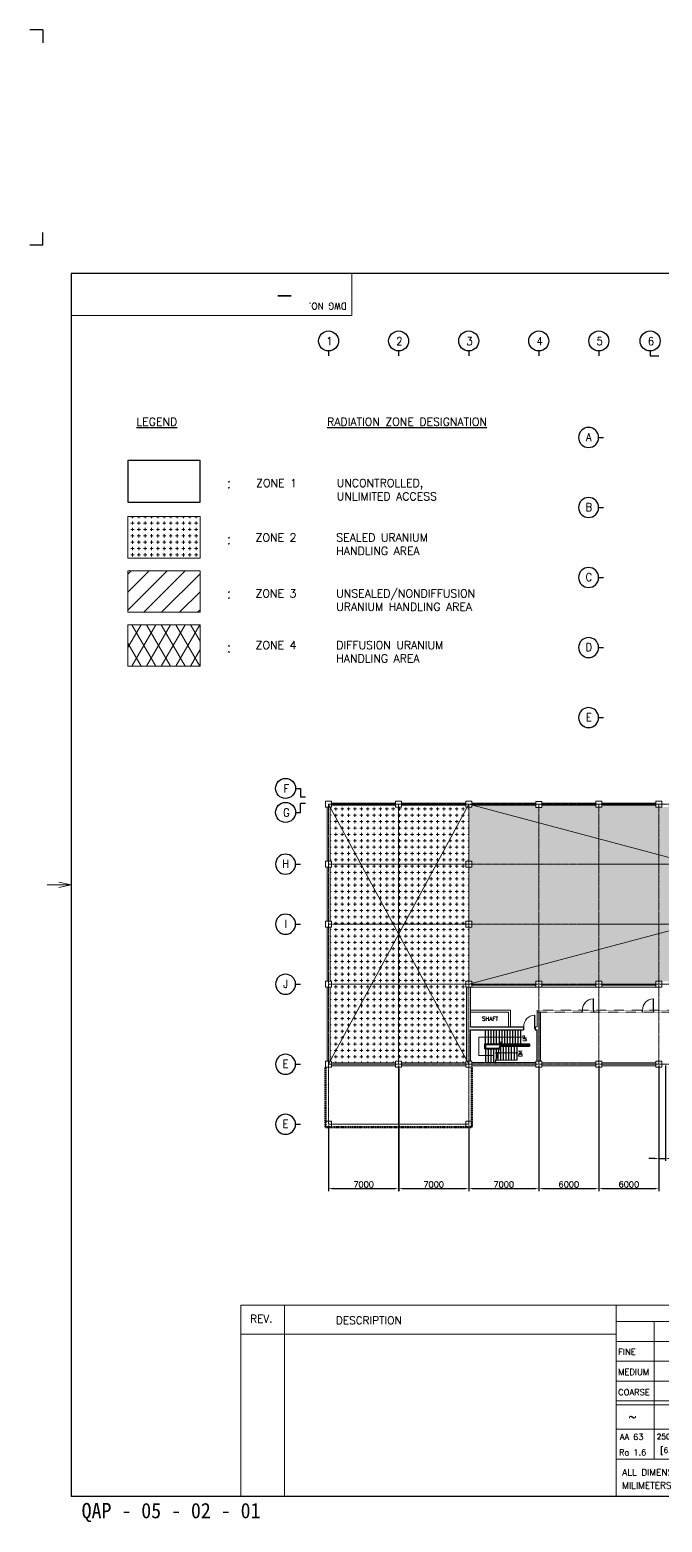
# Model space of a CAD drawing. Extents: x -59767 to 1106559, y -1290 to 1129522.
# Drawn here: x 538540 to 601714, y 509268 to 658417 of the extents above; entities that cross this region are included whole.
import ezdxf
from ezdxf.enums import TextEntityAlignment as Align

# ---------------------------------------------------------------- set-up
doc = ezdxf.new("R2010")
doc.units = 0
doc.linetypes.add('CENTER', pattern=[2, 1.25, -0.25, 0.25, -0.25])
doc.linetypes.add('HIDDEN', pattern=[0.375, 0.25, -0.125])
doc.layers.get('0').update_dxf_attribs({"linetype": 'CONTINUOUS', "lineweight": 9})
doc.layers.get('Defpoints').update_dxf_attribs({"linetype": 'CONTINUOUS', "lineweight": 9})
for name, color, linetype in [('1', 2, 'CONTINUOUS'), ('15', 1, 'CONTINUOUS'), ('2', 4, 'CONTINUOUS'), ('7', 7, 'CONTINUOUS'), ('DIM', 7, 'CONTINUOUS'), ('Y', 2, 'CONTINUOUS')]:
    doc.layers.add(name, color=color, linetype=linetype)
for name, color, linetype, lineweight in [('COLUMN', 2, 'CONTINUOUS', 9), ('DRY WALL', 254, 'HIDDEN', 9), ('TEXT', 3, 'CONTINUOUS', 9), ('WALL', 7, 'CONTINUOUS', 9), ('WALL_200', 3, 'CONTINUOUS', 9), ('외형선', 3, 'CONTINUOUS', 9), ('중간선', 5, 'CONTINUOUS', 9), ('중심선', 1, 'CENTER', 9), ('치수선', 6, 'CONTINUOUS', 9)]:
    doc.layers.add(name, color=color, linetype=linetype, lineweight=lineweight)
doc.styles.add('ROMANS', font='romans.shx', dxfattribs={"bigfont": 'whgtxt.shx'})
doc.styles.add('SIM', font='SIMPLEX', dxfattribs={"width": 0.85, "bigfont": 'HS'})
doc.styles.get("Standard").update_dxf_attribs({"font": 'romans.shx', "bigfont": 'whtgtxt.shx'})
doc.styles.add('굴림체', font='')
doc.styles.get('굴림체').set_extended_font_data('GulimChe')
doc.dimstyles.new('ISO-25', dxfattribs={"dimscale": 200, "dimtxt": 3, "dimasz": 2.5, "dimexe": 1.25, "dimexo": 0.625, "dimtad": 1, "dimdec": 0, "dimdsep": 46, "dimtxsty": 'Standard', "dimcen": 2.5, "dimadec": 0, "dimazin": 0, "dimtp": 0.1, "dimtm": 0.1, "dimtfac": 0.6, "dimtdec": 0, "dimtmove": 0, "dimatfit": 3, "dimfxl": 1, "dimtvp": 1, "dimtolj": 1, "dimarcsym": 0})
pattern_1 = [(0, (0, 158.75), (0, 635), [317.5, -317.5]), (90, (158.75, 0), (-635, 4e-14), [317.5, -317.5])]

# ---------------------------------------------------------------- blocks, each defined once
blk = doc.blocks.new('column600')
at = {"layer": 'COLUMN', "linetype": 'Continuous'}
blk.add_lwpolyline([(-300, -300), (300, -300), (300, 300), (-300, 300)], close=True, dxfattribs=at)
blk = doc.blocks.new('*D474')
at = {"layer": 'Defpoints', "color": 0}
for p in [(575388, 555029), (568388, 549029), (575388, 542601)]:
    blk.add_point(p, dxfattribs=at)
at = {"layer": '치수선', "color": 0, "lineweight": -2}
for p, q in [((575388, 554904), (575388, 542351)), ((568388, 548904), (568388, 542351)), ((568888, 542601), (574888, 542601))]:
    blk.add_line(p, q, dxfattribs=at)
at = {"layer": '치수선', "color": 0}
for points in [[(568888, 542684), (568888, 542518), (568388, 542601)], [(574888, 542518), (574888, 542684), (575388, 542601)]]:
    blk.add_solid(points, dxfattribs=at)
at = {"layer": '치수선', "color": 0, "insert": (571888, 543026), "char_height": 600, "attachment_point": 5}
blk.add_mtext('\\A1;7000', dxfattribs=at)
blk = doc.blocks.new('*D475')
at = {"layer": 'Defpoints', "color": 0}
for p in [(575389, 554729), (582389, 549029), (582389, 542601)]:
    blk.add_point(p, dxfattribs=at)
at = {"layer": '치수선', "color": 0, "lineweight": -2}
for p, q in [((575389, 554604), (575389, 542351)), ((582389, 548904), (582389, 542351)), ((575889, 542601), (581889, 542601))]:
    blk.add_line(p, q, dxfattribs=at)
at = {"layer": '치수선', "color": 0}
for points in [[(575889, 542684), (575889, 542518), (575389, 542601)], [(581889, 542518), (581889, 542684), (582389, 542601)]]:
    blk.add_solid(points, dxfattribs=at)
at = {"layer": '치수선', "color": 0, "insert": (578889, 543026), "char_height": 600, "attachment_point": 5}
blk.add_mtext('\\A1;7000', dxfattribs=at)
blk = doc.blocks.new('*D476')
at = {"layer": 'Defpoints', "color": 0}
for p in [(589389, 555029), (582389, 549029), (589389, 542601)]:
    blk.add_point(p, dxfattribs=at)
at = {"layer": '치수선', "color": 0, "lineweight": -2}
for p, q in [((589389, 554904), (589389, 542351)), ((582389, 548904), (582389, 542351)), ((582889, 542601), (588889, 542601))]:
    blk.add_line(p, q, dxfattribs=at)
at = {"layer": '치수선', "color": 0}
for points in [[(582889, 542684), (582889, 542518), (582389, 542601)], [(588889, 542518), (588889, 542684), (589389, 542601)]]:
    blk.add_solid(points, dxfattribs=at)
at = {"layer": '치수선', "color": 0, "insert": (585889, 543026), "char_height": 600, "attachment_point": 5}
blk.add_mtext('\\A1;7000', dxfattribs=at)
blk = doc.blocks.new('*D477')
at = {"layer": 'Defpoints', "color": 0}
for p in [(589389, 555029), (595389, 555029), (595389, 542601)]:
    blk.add_point(p, dxfattribs=at)
at = {"layer": '치수선', "color": 0, "lineweight": -2}
for p, q in [((589389, 554904), (589389, 542351)), ((595389, 554904), (595389, 542351)), ((589889, 542601), (594889, 542601))]:
    blk.add_line(p, q, dxfattribs=at)
at = {"layer": '치수선', "color": 0}
for points in [[(589889, 542684), (589889, 542518), (589389, 542601)], [(594889, 542518), (594889, 542684), (595389, 542601)]]:
    blk.add_solid(points, dxfattribs=at)
at = {"layer": '치수선', "color": 0, "insert": (592389, 543026), "char_height": 600, "attachment_point": 5}
blk.add_mtext('\\A1;6000', dxfattribs=at)
blk = doc.blocks.new('*D478')
at = {"layer": 'Defpoints', "color": 0}
for p in [(595389, 555029), (601389, 555029), (601389, 542601)]:
    blk.add_point(p, dxfattribs=at)
at = {"layer": '치수선', "color": 0, "lineweight": -2}
for p, q in [((595389, 554904), (595389, 542351)), ((601389, 554904), (601389, 542351)), ((595889, 542601), (600889, 542601))]:
    blk.add_line(p, q, dxfattribs=at)
at = {"layer": '치수선', "color": 0}
for points in [[(595889, 542684), (595889, 542518), (595389, 542601)], [(600889, 542518), (600889, 542684), (601389, 542601)]]:
    blk.add_solid(points, dxfattribs=at)
at = {"layer": '치수선', "color": 0, "insert": (598389, 543026), "char_height": 600, "attachment_point": 5}
blk.add_mtext('\\A1;6000', dxfattribs=at)
blk = doc.blocks.new('*D486')
at = {"layer": 'Defpoints', "color": 0}
for p in [(601389, 555029), (602039, 555029), (602039, 545618)]:
    blk.add_point(p, dxfattribs=at)
at = {"layer": '치수선', "color": 0, "lineweight": -2}
for p, q in [((601389, 554904), (601389, 545368)), ((602039, 554904), (602039, 545368)), ((600889, 545618), (600389, 545618)), ((601389, 545618), (602039, 545618)), ((602539, 545618), (604801, 545618))]:
    blk.add_line(p, q, dxfattribs=at)
at = {"layer": '치수선', "color": 0}
for points in [[(600889, 545535), (600889, 545701), (601389, 545618)], [(602539, 545701), (602539, 545535), (602039, 545618)]]:
    blk.add_solid(points, dxfattribs=at)
at = {"layer": '치수선', "color": 0, "insert": (603920, 546043), "char_height": 600, "attachment_point": 5}
blk.add_mtext('\\A1;650', dxfattribs=at)
blk = doc.blocks.new('BUBBLE')
blk.add_line((0, -600), (0, -900))
blk.add_circle((0, 0), 600)
blk = doc.blocks.new('ARR')
blk.add_solid([(3, -0.5), (3, 0.5), (0, 0)])

msp = doc.modelspace()

# ---------------------------------------------------------------- hatches: boundary and pattern name
at = {"layer": '중간선'}
h = msp.add_hatch(dxfattribs=at)
h.set_pattern_fill('PLUS', color=130, scale=25)
h.set_pattern_definition(pattern_1)
h.paths.add_polyline_path([(548342.7, 609768.7), (548342.7, 605620.6), (555547.8, 605620.6), (555547.8, 609768.7)])
h = msp.add_hatch(dxfattribs=at)
h.set_pattern_fill('ANSI31', color=170, scale=400)
h.paths.add_polyline_path([(548342.7, 604348.7), (548342.7, 600200.6), (555547.8, 600200.6), (555547.8, 604348.7)])
h = msp.add_hatch(dxfattribs=at)
h.set_pattern_fill('DIAMONDS', color=210, scale=400)
h.set_pattern_definition([(60, (0, 0), (-1099.8523, 635), []), (120, (0, 0), (-1099.8523, -635), [])])
h.paths.add_polyline_path([(548342.7, 598958.4), (548342.7, 594810.3), (555547.8, 594810.3), (555547.8, 598958.4)])
h = msp.add_hatch(dxfattribs=at)
h.set_pattern_fill('PLUS', color=130, scale=25)
h.set_pattern_definition(pattern_1)
h.paths.add_polyline_path([(568549.7, 555329.1), (572696, 563029.1), (575388.1, 563029.1), (575388.1, 555329.1), (575088.1, 555329.1), (575088.1, 555179.1), (568687.6, 555179.1), (568687.6, 555329.1)])
h.paths.add_polyline_path([(575388.1, 563029.1), (578080.8, 563029.1), (582213.6, 555354.1), (582213.6, 555329.1), (582088.6, 555329.1), (582088.6, 555179.1), (575688.1, 555179.1), (575688.1, 555329.1), (575388.1, 555329.1), (575388.1, 563029.1)])
h.paths.add_polyline_path([(575388.4, 568029.1), (575926.8, 569029.1), (582088.6, 569029.1), (582088.6, 568729.1), (582388.6, 568729.1), (582388.6, 563329.1), (582088.6, 563329.1), (582088.6, 563029.1), (578080.8, 563029.1)])
h.paths.add_polyline_path([(568537.6, 568729.1), (568687.6, 568729.1), (568687.6, 569029.1), (574849.9, 569029.1), (575388.1, 568029.5), (575388.1, 568028.6), (572696, 563029.1), (568688, 563029.1), (568688, 563329.1), (568537.6, 563329.1)])
h.paths.add_polyline_path([(568549.7, 580729.1), (568688.1, 580729.1), (568688.1, 580929.1), (575088.1, 580929.1), (575088.1, 580729.1), (575388.1, 580729.1), (575388.1, 575029.1), (571619, 575029.1)])
h.paths.add_polyline_path([(575388.1, 575029.1), (575388.1, 580729.1), (575688.1, 580729.1), (575688.1, 580929.1), (582088.6, 580929.1), (582088.6, 580729.1), (582227.1, 580729.1), (579157.7, 575029.1)])
h.paths.add_polyline_path([(579157.7, 575029.1), (582088.6, 575029.1), (582088.6, 574729.1), (582388.6, 574729.1), (582388.6, 569329.1), (582088.6, 569329.1), (582088.6, 569029.1), (575926.8, 569029.1)])
h.paths.add_polyline_path([(568537.6, 569329.1), (568687.6, 569329.1), (568687.6, 569029.1), (574849.9, 569029.1), (571619, 575029.1), (568687.6, 575029.1), (568687.6, 574729.1), (568537.6, 574729.1)])
h.paths.add_polyline_path([(568549.7, 555329.1), (572696, 563029.1), (568688, 563029.1), (568688, 562729.1), (568537.6, 562729.1), (568537.6, 555329.1)])
h.paths.add_polyline_path([(582213.6, 555354.1), (582213.6, 562729.1), (582088.6, 562729.1), (582088.6, 563029.1), (578080.8, 563029.1)])
h.paths.add_polyline_path([(571619, 575029.1), (575388.1, 575029.1), (575388.1, 569029.1), (574849.9, 569029.1), (571619, 575029.1)])
h.paths.add_polyline_path([(575388.1, 575029.1), (579157.7, 575029.1), (575926.8, 569029.1), (575388.1, 569029.1)])
h.paths.add_polyline_path([(579157.7, 575029.1), (582227.1, 580729.1), (582388.6, 580729.1), (582388.6, 575329.1), (582088.6, 575329.1), (582088.6, 575029.1)])
h.paths.add_polyline_path([(568687.6, 575329.1), (568687.6, 575029.1), (571619, 575029.1), (568549.7, 580729.1), (568537.6, 580729.1), (568537.6, 575329.1)])
h.paths.add_polyline_path([(575388.1, 563029.1), (575388.1, 568028.6), (572696, 563029.1)])
h.paths.add_polyline_path([(575388.1, 568028.6), (575388.4, 568029.1), (578080.8, 563029.1), (575388.1, 563029.1)])
h.paths.add_polyline_path([(575388.1, 569029.1), (575926.8, 569029.1), (575388.4, 568029.1), (575388.1, 568029.5), (575388.1, 569029.1)])
h.paths.add_polyline_path([(575388.1, 568029.5), (575388.1, 569029.1), (574849.9, 569029.1), (575388.1, 568029.5)])
h = msp.add_hatch(dxfattribs=at)
h.set_pattern_fill('PLUS', color=130, scale=25)
h.set_pattern_definition(pattern_1)
h.paths.add_polyline_path([(582388.6, 568729.1), (582688.6, 568729.1), (582688.6, 569029.1), (589388.6, 569029.1), (589388.6, 564891.6), (582688.6, 563108.9), (582688.6, 563329.1), (582388.6, 563329.1)])
h.paths.add_polyline_path([(582388.6, 569329.1), (582388.6, 574729.1), (582688.6, 574729.1), (582688.6, 575029.1), (589388.6, 575029.1), (589388.6, 569029.1), (582688.6, 569029.1), (582688.6, 569329.1)])
h.paths.add_polyline_path([(582388.6, 580729.1), (582688.6, 580729.1), (582688.6, 580929.1), (582764.5, 580929.1), (589388.6, 579166.5), (589388.6, 575029.1), (582688.6, 575029.1), (582688.6, 575329.1), (582388.6, 575329.1)])
h.paths.add_polyline_path([(614038.6, 569029.1), (620038.6, 569029.1), (620038.6, 563329.1), (619738.6, 563329.1), (619738.6, 563029.1), (614338.6, 563029.1), (614338.6, 563329.1), (614038.6, 563329.1)])
h.paths.add_polyline_path([(589388.6, 569029.1), (595388.6, 569029.1), (595388.6, 575029.1), (589388.6, 575029.1)])
h.paths.add_polyline_path([(638038.6, 569029.1), (644038.6, 569029.1), (644038.6, 575029.1), (638038.6, 575029.1)])
h.paths.add_polyline_path([(626038.6, 569029.1), (627488.6, 569029.1), (632038.6, 567818.4), (632038.6, 563329.1), (631738.6, 563329.1), (631738.6, 563029.1), (626338.6, 563029.1), (626338.6, 563329.1), (626038.6, 563329.1)])
h.paths.add_polyline_path([(620038.6, 569029.1), (626038.6, 569029.1), (626038.6, 563329.1), (625738.6, 563329.1), (625738.6, 563029.1), (620338.6, 563029.1), (620338.6, 563329.1), (620038.6, 563329.1), (620038.6, 569029.1)])
h.paths.add_polyline_path([(608038.6, 569029.1), (614038.6, 569029.1), (614038.6, 563329.1), (613738.6, 563329.1), (613738.6, 563029.1), (608338.6, 563029.1), (608338.6, 563329.1), (608038.6, 563329.1)])
h.paths.add_polyline_path([(602038.6, 563329.1), (602038.6, 568257.5), (604938.6, 569029.1), (608038.6, 569029.1), (608038.6, 563329.1), (607738.6, 563329.1), (607738.6, 563029.1), (602338.6, 563029.1), (602338.6, 563329.1), (602038.6, 563329.1)])
h.paths.add_polyline_path([(626038.6, 574643.3), (627488.6, 575029.1), (632038.6, 575029.1), (632038.6, 569029.1), (627488.6, 569029.1), (626038.6, 569414.9), (626038.6, 574643.3)])
h.paths.add_polyline_path([(644038.6, 575029.1), (649738.6, 575029.1), (649738.6, 574729.1), (650038.6, 574729.1), (650038.6, 569329.1), (649738.6, 569329.1), (649738.6, 569029.1), (644038.6, 569029.1)])
h.paths.add_polyline_path([(595388.6, 569029.1), (601388.6, 569029.1), (601388.6, 575029.1), (595388.6, 575029.1)])
h.paths.add_polyline_path([(602038.6, 575029.1), (604938.6, 575029.1), (608038.6, 574204.2), (608038.6, 569853.9), (604938.6, 569029.1), (602038.6, 569029.1)])
h.paths.add_polyline_path([(632038.6, 569029.1), (638038.6, 569029.1), (638038.6, 575029.1), (632038.6, 575029.1)])
h.paths.add_polyline_path([(644038.6, 569029.1), (649738.6, 569029.1), (649738.6, 568729.1), (650038.6, 568729.1), (650038.6, 563329.1), (649738.6, 563329.1), (649738.6, 563108.9), (644038.6, 564625.5)])
h.paths.add_polyline_path([(644038.6, 579432.6), (649662.8, 580929.1), (649738.6, 580929.1), (649738.6, 580729.1), (650038.6, 580729.1), (650038.6, 575329.1), (649738.6, 575329.1), (649738.6, 575029.1), (644038.6, 575029.1)])
h.paths.add_polyline_path([(608038.6, 575029.1), (608038.6, 576727.7), (612513.6, 576729.1), (612513.6, 580929.1), (613738.6, 580929.1), (613738.6, 580729.1), (613738.6, 576729.1), (614038.6, 576729.1), (614038.6, 575029.1)])
h.paths.add_polyline_path([(626038.6, 575029.1), (626038.6, 576729.1), (626338.6, 576729.1), (626338.6, 580729.1), (626338.6, 580929.1), (631763.6, 580929.1), (631763.6, 580729.1), (632038.6, 580729.1), (632038.6, 576239.7), (627488.6, 575029.1)])
h.paths.add_polyline_path([(602038.6, 575800.7), (602038.6, 580729.1), (602338.6, 580729.1), (602338.6, 580929.1), (604713.7, 580929.1), (604713.7, 576726.6), (608038.6, 576727.7), (608038.6, 575029.1), (604938.6, 575029.1)])
h.paths.add_polyline_path([(620038.6, 573046.8), (626038.6, 574643.3), (626038.6, 569414.9), (620038.6, 571011.3), (620038.6, 573046.8)])
h.paths.add_polyline_path([(595388.6, 563329.1), (595388.6, 566488.1), (601388.6, 568084.5), (601388.6, 563329.1), (601088.6, 563329.1), (601088.6, 563029.1), (595688.6, 563029.1), (595688.6, 563329.1), (595388.6, 563329.1)])
h.paths.add_polyline_path([(601388.6, 575973.6), (601388.6, 580729.1), (601088.6, 580729.1), (601088.6, 580929.1), (595688.6, 580929.1), (595688.6, 580729.1), (595388.6, 580729.1), (595388.6, 577570.1)])
h.paths.add_polyline_path([(632038.6, 567818.4), (638038.6, 566222), (638038.6, 563329.1), (637738.6, 563329.1), (637738.6, 563029.1), (632338.6, 563029.1), (632338.6, 563329.1), (632038.6, 563329.1)])
h.paths.add_polyline_path([(638038.6, 577836.2), (638038.6, 580729.1), (637738.6, 580729.1), (637738.6, 580929.1), (632363.6, 580929.1), (632363.6, 580729.1), (632038.6, 580729.1), (632038.6, 576239.7)])
h.paths.add_polyline_path([(638038.6, 569029.1), (644038.6, 569029.1), (644038.6, 564625.5), (638038.6, 566222)])
h.paths.add_polyline_path([(638038.6, 577836.2), (644038.6, 579432.6), (644038.6, 575029.1), (638038.6, 575029.1)])
h.paths.add_polyline_path([(608038.6, 574204.2), (614038.6, 572607.8), (614038.6, 571450.4), (608038.6, 569853.9)])
h.paths.add_polyline_path([(589388.6, 569029.1), (595388.6, 569029.1), (595388.6, 566488.1), (589388.6, 564891.6)])
h.paths.add_polyline_path([(589388.6, 575029.1), (589388.6, 579166.5), (595388.6, 577570.1), (595388.6, 575029.1)])
h.paths.add_polyline_path([(614038.6, 580729.1), (614338.6, 580729.1), (614338.6, 580929.1), (619738.6, 580929.1), (619738.6, 580729.1), (620038.6, 580729.1), (620038.6, 579429.1), (616188.6, 579429.1), (616188.6, 577329.1), (620038.6, 577329.1), (620038.6, 577029.1), (614038.6, 577029.1), (614038.6, 580729.1)])
h.paths.add_polyline_path([(620038.6, 577029.1), (620038.6, 577329.1), (624188.6, 577329.1), (624188.6, 579429.1), (620038.6, 579429.1), (620038.6, 580729.1), (620338.6, 580729.1), (620338.6, 580929.1), (625738.6, 580929.1), (625738.6, 580729.1), (626038.6, 580729.1), (626038.6, 577029.1), (621038.6, 577029.1)])
h.paths.add_polyline_path([(589388.6, 563329.1), (589388.6, 564891.6), (595388.6, 566488.1), (595388.6, 563329.1), (595088.6, 563329.1), (595088.6, 563029.1), (589688.6, 563029.1), (589688.6, 563329.1)])
h.paths.add_polyline_path([(595388.6, 577570.1), (595388.6, 580729.1), (595088.6, 580729.1), (595088.6, 580929.1), (589688.6, 580929.1), (589688.6, 580704.1), (589388.6, 580704.1), (589388.6, 579166.5)])
h.paths.add_polyline_path([(638038.6, 566222), (644038.6, 564625.5), (644038.6, 563329.1), (643738.6, 563329.1), (643738.6, 563029.1), (638338.6, 563029.1), (638338.6, 563329.1), (638038.6, 563329.1), (638038.6, 566222)])
h.paths.add_polyline_path([(644038.6, 579432.6), (644038.6, 580729.1), (643738.6, 580729.1), (643738.6, 580929.1), (638338.6, 580929.1), (638338.6, 580729.1), (638038.6, 580729.1), (638038.6, 577836.2)])
h.paths.add_polyline_path([(614038.6, 575029.1), (620038.6, 575029.1), (620038.6, 573046.8), (616213.6, 572029.1), (614038.6, 572607.8)])
h.paths.add_polyline_path([(614038.6, 571450.4), (616213.6, 572029.1), (620038.6, 571011.3), (620038.6, 569029.1), (614038.6, 569029.1)])
h.paths.add_polyline_path([(632038.6, 569029.1), (638038.6, 569029.1), (638038.6, 566222), (632038.6, 567818.4)])
h.paths.add_polyline_path([(632038.6, 576239.7), (638038.6, 577836.2), (638038.6, 575029.1), (632038.6, 575029.1)])
h.paths.add_polyline_path([(612213.6, 577029.1), (612213.6, 580929.1), (608338.6, 580929.1), (608338.6, 580729.1), (608038.6, 580729.1), (608038.6, 577027.7)])
h.paths.add_polyline_path([(595388.6, 569029.1), (601388.6, 569029.1), (601388.6, 568084.5), (595388.6, 566488.1)])
h.paths.add_polyline_path([(595388.6, 575029.1), (595388.6, 577570.1), (601388.6, 575973.6), (601388.6, 575029.1)])
h.paths.add_polyline_path([(608038.6, 569853.9), (614038.6, 571450.4), (614038.6, 569029.1), (608038.6, 569029.1), (608038.6, 569853.9)])
h.paths.add_polyline_path([(608038.6, 575029.1), (614038.6, 575029.1), (614038.6, 572607.8), (608038.6, 574204.2)])
h.paths.add_polyline_path([(582688.6, 563029.1), (582688.6, 563108.9), (589388.6, 564891.6), (589388.6, 563329.1), (589088.6, 563329.1), (589088.6, 563029.1)])
h.paths.add_polyline_path([(620038.6, 569029.1), (620038.6, 571011.3), (626038.6, 569414.9), (626038.6, 569029.1)])
h.paths.add_polyline_path([(620038.6, 575029.1), (626038.6, 575029.1), (626038.6, 574643.3), (620038.6, 573046.8), (620038.6, 575029.1)])
h.paths.add_polyline_path([(605013.7, 577026.6), (608038.6, 577027.7), (608038.6, 580729.1), (607738.6, 580729.1), (607738.6, 580929.1), (605013.7, 580929.1)])
h.paths.add_polyline_path([(589388.6, 579166.5), (589388.6, 580704.1), (589088.6, 580704.1), (589088.6, 580929.1), (582764.5, 580929.1)])
h.paths.add_polyline_path([(626038.6, 575029.1), (626038.6, 576729.1), (621038.6, 576729.1), (620038.6, 576729.1), (620038.6, 575029.1)])
h.paths.add_polyline_path([(623438.6, 576136, 1), (622938.6, 576136, 1)], flags=16)
h.paths.add_polyline_path([(620038.6, 575029.1), (620038.6, 576729.1), (614038.6, 576729.1), (614038.6, 575029.1)])
h.paths.add_polyline_path([(617438.6, 576136, 1), (616938.6, 576136, 1)], flags=16)
h.paths.add_polyline_path([(644038.6, 564625.5), (649738.6, 563108.9), (649738.6, 563029.1), (644338.6, 563029.1), (644338.6, 563329.1), (644038.6, 563329.1), (644038.6, 564625.5)])
h.paths.add_polyline_path([(620038.6, 577329.1), (624188.6, 577329.1), (624188.6, 579429.1), (620038.6, 579429.1)])
h.paths.add_polyline_path([(649662.8, 580929.1), (644338.6, 580929.1), (644338.6, 580729.1), (644038.6, 580729.1), (644038.6, 579432.6)])
h.paths.add_polyline_path([(616188.6, 579429.1), (616188.6, 577329.1), (620038.6, 577329.1), (620038.6, 579429.1)])
h.paths.add_polyline_path([(620038.6, 571011.3), (620038.6, 573046.8), (616213.6, 572029.1), (620038.6, 571011.3)])
h.paths.add_polyline_path([(632038.6, 567818.4), (632038.6, 569029.1), (627488.6, 569029.1)])
h.paths.add_polyline_path([(601388.6, 569029.1), (602038.6, 569029.1), (602038.6, 575029.1), (601388.6, 575029.1)])
h.paths.add_polyline_path([(601388.6, 563329.1), (601388.6, 568084.5), (602038.6, 568257.5), (602038.6, 563329.1), (601738.6, 563329.1), (601738.6, 563029.1), (601688.6, 563029.1), (601688.6, 563329.1)])
h.paths.add_polyline_path([(601388.6, 580729.1), (601688.6, 580729.1), (601688.6, 581029.1), (601738.6, 581029.1), (601738.6, 580729.1), (602038.6, 580729.1), (602038.6, 575800.7), (601388.6, 575973.6)])
h.paths.add_polyline_path([(608038.6, 569029.1), (608038.6, 569853.9), (604938.6, 569029.1)])
h.paths.add_polyline_path([(608038.6, 574204.2), (608038.6, 575029.1), (604938.6, 575029.1)])
h.paths.add_polyline_path([(614038.6, 571450.4), (616213.6, 572029.1), (614038.6, 572607.8)])
h.paths.add_polyline_path([(602038.6, 568257.5), (604938.6, 569029.1), (602038.6, 569029.1)])
h.paths.add_polyline_path([(604938.6, 575029.1), (602038.6, 575800.7), (602038.6, 575029.1)])
h.paths.add_polyline_path([(601388.6, 575029.1), (601388.6, 575973.6), (602038.6, 575800.7), (602038.6, 575029.1)])
h.paths.add_polyline_path([(601388.6, 569029.1), (602038.6, 569029.1), (602038.6, 568257.5), (601388.6, 568084.5)])
h.paths.add_polyline_path([(627488.6, 569029.1), (626038.6, 569414.9), (626038.6, 569029.1)])
h.paths.add_polyline_path([(626038.6, 574643.3), (627488.6, 575029.1), (626038.6, 575029.1)])

# ---------------------------------------------------------------- linework, layer by layer
at = {"linetype": 'Continuous'}
for p, q in [((570723.8, 634031.3), (570723.8, 629868.6)), ((542669.3, 629868.6), (570723.8, 629868.6)), ((542669.3, 572958.1), (541423.1, 573216.8)), ((542669.3, 572958.1), (541423.1, 572699.3)), ((559615.6, 530948.1), (559615.6, 511906.8)), ((559615.6, 530948.1), (718471.5, 530948.1)), ((563967.9, 530948.1), (563967.9, 511906.8)), ((597106.4, 530948.1), (597106.4, 511906.8)), ((559615.6, 528047), (597106.4, 528047)), ((597106.4, 529307.3), (627852.1, 529307.3)), ((600920.9, 529307.3), (600920.9, 515562.4)), ((597106.4, 527325.6), (627852.1, 527325.6)), ((597106.4, 525343.9), (627852.1, 525343.9)), ((597106.4, 523362.3), (627852.1, 523362.3)), ((597106.4, 521380.6), (627852.1, 521380.6)), ((597106.4, 520990.3), (619380.9, 520990.3)), ((597106.4, 515562.4), (627852.1, 515562.4))]:
    msp.add_line(p, q, dxfattribs=at)
for p, q in [((542669.3, 572958.1), (540265.9, 572958.1)), ((597106.4, 518564), (619380.9, 518564))]:
    msp.add_line(p, q)
at = {"layer": '1', "linetype": 'Continuous'}
for p, q in [((582213.6, 555327.7), (582213.6, 562729.1)), ((589563.6, 555328.8), (589563.6, 560229.1, -3.5)), ((582563.6, 558779.1), (587878.1, 558779.1)), ((582563.6, 558479.1), (587850.1, 558479.1)), ((582563.6, 555329.1), (582563.6, 558479.1)), ((587850.1, 558779.1), (587850.1, 558479.1, -3)), ((589013.1, 558779.1), (589013.1, 558479.1, -3)), ((589013.6, 558479.1), (589213.6, 558479.1)), ((589213.6, 555328.8), (589213.6, 558479.1)), ((589088.6, 555179.1), (582688.6, 555179.1))]:
    msp.add_line(p, q, dxfattribs=at)
at = {"layer": '1'}
for p, q in [((584063.6, 557004.1), (584063.6, 558479.1)), ((584333.6, 558479.1), (584333.6, 557004.1)), ((584603.6, 558479.1), (584603.6, 557004.1)), ((584873.6, 558479.1), (584873.6, 557004.1)), ((585143.6, 558479.1), (585143.6, 557004.1)), ((585413.6, 558479.1), (585413.6, 557004.1)), ((585683.6, 558479.1), (585683.6, 557004.1)), ((585953.6, 558479.1), (585953.6, 557004.1)), ((586223.6, 558479.1), (586223.6, 557004.1)), ((586493.6, 558479.1), (586493.6, 557004.1)), ((586763.6, 558479.1), (586763.6, 557004.1)), ((587033.6, 558479.1), (587033.6, 557004.1)), ((587303.6, 558479.1), (587303.6, 557004.1)), ((587573.6, 558479.1), (587573.6, 557004.1)), ((583988.6, 556579.1), (583988.6, 557079.1)), ((583988.6, 557079.1), (588458.6, 557079.1)), ((583988.6, 556579.1), (585409.7, 556579.1)), ((584038.6, 556629.1), (584038.6, 557029.1)), ((584038.6, 557029.1), (588408.6, 557029.1)), ((584038.6, 556629.1), (585423.1, 556629.1)), ((584063.6, 557004.1), (588383.6, 557004.1)), ((584063.6, 557004.1), (584063.6, 555179.1)), ((584063.6, 556654.1), (585429.8, 556654.1)), ((584333.6, 556654.1), (584333.6, 555179.1)), ((584603.6, 556654.1), (584603.6, 555179.1)), ((584873.6, 556654.1), (584873.6, 555179.1)), ((585143.6, 556654.1), (585143.6, 555627.5)), ((585476.7, 556829.1), (588458.6, 556829.1)), ((585490.1, 556879.1), (588408.6, 556879.1)), ((585496.8, 556904.1), (588383.6, 556904.1)), ((585563.6, 556904.1), (585563.6, 555429.1)), ((585833.6, 556904.1), (585833.6, 555429.1)), ((586103.6, 556904.1), (586103.6, 555429.1)), ((586373.6, 556904.1), (586373.6, 555429.1)), ((586643.6, 556904.1), (586643.6, 555429.1)), ((586913.6, 556904.1), (586913.6, 555429.1)), ((587183.6, 556904.1), (587183.6, 555429.1)), ((588408.6, 557029.1), (588408.6, 556879.1)), ((588458.6, 557079.1), (588458.6, 556829.1)), ((585293.6, 556166.6), (585293.6, 555429.1))]:
    msp.add_line(p, q, dxfattribs=at)
msp.add_lwpolyline([(585598.4, 557283.1), (585326, 556266.8), (585533.9, 556156.5), (585293.6, 556166.6), (585053.4, 556176.7), (585261.2, 556066.3), (585005.1, 555110.4)], dxfattribs=at)
at = {"layer": '15'}
for p, q in [((718584.9, 634096.6), (542669.3, 634071.4)), ((542669.3, 634071.4), (542669.3, 511844.8)), ((542669.3, 511870), (718584.9, 511870))]:
    msp.add_line(p, q, dxfattribs=at)
at = {"layer": '2'}
for p, q in [((539830.4, 658417.4), (538540, 658417.4)), ((539830.4, 658417.4), (539830.4, 657127)), ((539830.4, 636885), (538540, 636885)), ((539830.4, 636885), (539830.4, 638175.4))]:
    msp.add_line(p, q, dxfattribs=at)
at = {"layer": '2', "color": 7, "linetype": 'Continuous'}
msp.add_lwpolyline([(548342.7, 615374.4), (548342.7, 611226.3), (555547.8, 611226.3), (555547.8, 615374.4)], close=True, dxfattribs=at)
at = {"layer": 'DIM', "linetype": 'Continuous'}
for p, q in [((600512.3, 625821.9), (601387.3, 625821.9)), ((565588.1, 582604.1), (565588.1, 581729.1)), ((566088.1, 581729.1), (565588.1, 581729.1)), ((566088.1, 581079.1), (565588.1, 581079.1)), ((565588.1, 580204.1), (565588.1, 581079.1))]:
    msp.add_line(p, q, dxfattribs=at)
at = {"layer": 'DRY WALL', "linetype": 'HIDDEN', "lineweight": 9, "ltscale": 0.5}
msp.add_lwpolyline([(589213.6, 560429.1), (622684.2, 560429.1), (622684.2, 560229.1), (589213.6, 560229.1)], close=True, dxfattribs=at)
at = {"layer": 'WALL', "color": 0}
for p, q in [((594820.6, 560429.1), (594820.6, 561579.1)), ((594860.6, 561579.1), (594820.6, 561579.1)), ((594860.6, 560429.1), (594860.6, 561579.1)), ((600820.6, 560429.1), (600820.6, 561579.1)), ((600860.6, 561579.1), (600820.6, 561579.1)), ((600860.6, 560429.1), (600860.6, 561579.1)), ((588945.1, 558779.1), (588945.1, 559929.1)), ((588985.1, 559929.1), (588945.1, 559929.1)), ((588985.1, 558779.1), (588985.1, 559929.1)), ((593725.6, 560409.1), (593725.6, 560249.1)), ((594860.6, 560429.1), (594820.6, 560429.1)), ((594888.6, 560409.1), (594888.6, 560249.1)), ((599725.6, 560409.1), (599725.6, 560249.1)), ((600860.6, 560429.1), (600820.6, 560429.1)), ((600888.6, 560409.1), (600888.6, 560249.1)), ((587850.1, 558759.1), (587850.1, 558599.1)), ((588985.1, 558779.1), (588945.1, 558779.1)), ((589013.1, 558759.1), (589013.1, 558599.1))]:
    msp.add_line(p, q, dxfattribs=at)
at = {"layer": 'WALL', "color": 0, "ltscale": 0.5}
for p, q in [((583413.6, 555916.6), (583413.6, 557741.6)), ((587573.6, 557741.6, -1), (583413.6, 557741.6)), ((583413.6, 555916.6), (584873.6, 555916.6)), ((587183.6, 555429.1), (585090.5, 555429.1)), ((587183.6, 556166.6), (585563.6, 556166.6))]:
    msp.add_line(p, q, dxfattribs=at)
at = {"layer": 'WALL', "color": 0, "linetype": 'HIDDEN', "lineweight": 60}
for p, q in [((568089.6, 548729.1), (568089.1, 554729.1)), ((582689.6, 554729.1), (582689.6, 548729.1)), ((582689.6, 548729.1), (568089.6, 548729.1))]:
    msp.add_line(p, q, dxfattribs=at)
at = {"layer": 'WALL', "color": 0}
for points in [[(593725.6, 560429.1), (593725.6, 560229.1), (593753.6, 560229.1), (593753.6, 560269.1), (593765.6, 560269.1), (593765.6, 560389.1), (593753.6, 560389.1), (593753.6, 560429.1)], [(594888.6, 560429.1), (594888.6, 560229.1), (594860.6, 560229.1), (594860.6, 560269.1), (594848.6, 560269.1), (594848.6, 560389.1), (594860.6, 560389.1), (594860.6, 560429.1)], [(599725.6, 560429.1), (599725.6, 560229.1), (599753.6, 560229.1), (599753.6, 560269.1), (599765.6, 560269.1), (599765.6, 560389.1), (599753.6, 560389.1), (599753.6, 560429.1)], [(600888.6, 560429.1), (600888.6, 560229.1), (600860.6, 560229.1), (600860.6, 560269.1), (600848.6, 560269.1), (600848.6, 560389.1), (600860.6, 560389.1), (600860.6, 560429.1)], [(587850.1, 558779.1), (587850.1, 558579.1), (587878.1, 558579.1), (587878.1, 558619.1), (587890.1, 558619.1), (587890.1, 558739.1), (587878.1, 558739.1), (587878.1, 558779.1)], [(589013.1, 558779.1), (589013.1, 558579.1), (588985.1, 558579.1), (588985.1, 558619.1), (588973.1, 558619.1), (588973.1, 558739.1), (588985.1, 558739.1), (588985.1, 558779.1)]]:
    msp.add_lwpolyline(points, close=True, dxfattribs=at)
at = {"layer": 'WALL', "const_width": 112.5}
for points in [[(587573.6, 557685.3, -1), (587573.6, 557797.8, -1)], [(587183.6, 556110.3, -1), (587183.6, 556222.8, -1)]]:
    msp.add_lwpolyline(points, format="xyb", close=True, dxfattribs=at)
at = {"layer": 'WALL', "color": 0}
for centre in [(594866.6, 560465.7), (600866.6, 560465.7), (588991.1, 558815.7)]:
    msp.add_arc(centre, 1113.6, 92.365258, 181.886658, dxfattribs=at)
at = {"layer": 'WALL_200', "ltscale": 0.5}
for p, q in [((568237.5, 575329.1), (568237.5, 580729.1)), ((568537.6, 575329.1), (568537.6, 580729.1)), ((568687.6, 581129.1), (575088.1, 581129.1)), ((568687.6, 580929.1), (575088.1, 580929.1)), ((575688.1, 581129.1), (582088.6, 581129.1)), ((575688.1, 580929.1), (582088.6, 580929.1)), ((582688.6, 581129.1), (589088.6, 581129.1)), ((582688.6, 580929.1), (589088.6, 580929.1)), ((589688.6, 581129.1), (595088.6, 581129.1)), ((589688.6, 580929.1), (595088.6, 580929.1)), ((595688.6, 581129.1), (601088.6, 581129.1)), ((601088.6, 580929.1), (595688.6, 580929.1)), ((568237.5, 569329.1), (568237.5, 574729.1)), ((568537.6, 569329.1), (568537.6, 574729.1)), ((568237.5, 563329.1), (568237.5, 568729.1)), ((568537.6, 563329.1), (568537.6, 568729.1)), ((568237.5, 555329.1), (568237.5, 562729.1)), ((568537.6, 555329.1), (568537.6, 562729.1)), ((589088.6, 562929.1), (582688.6, 562929.1)), ((589088.6, 562729.1), (582688.6, 562729.1)), ((595088.6, 562929.1), (589688.6, 562929.1)), ((595088.6, 562729.1), (589688.6, 562729.1)), ((601088.6, 562929.1), (595688.6, 562929.1)), ((601088.6, 562729.1), (595688.6, 562729.1)), ((568687.6, 555179.1), (575087.6, 555179.1)), ((568687.6, 554879.1), (575087.6, 554879.1)), ((575688.1, 555179.1), (582088.1, 555179.1)), ((575688.1, 554879.1), (582088.1, 554879.1)), ((582688.6, 555179.1), (589088.6, 555179.1)), ((582688.6, 554879.1), (589088.6, 554879.1)), ((589688.6, 555179.1), (595088.6, 555179.1)), ((589688.6, 554879.1), (595088.6, 554879.1)), ((595688.6, 555179.1), (601088.6, 555179.1)), ((595688.6, 554879.1), (601088.6, 554879.1))]:
    msp.add_line(p, q, dxfattribs=at)
at = {"layer": '중간선'}
for p, q in [((582388.6, 581029.1), (568388.1, 555029.1)), ((568388.1, 581029.1), (582388.6, 555029.1)), ((582388.6, 581029.1), (650038.6, 563029.1)), ((650038.6, 581029.1), (582388.6, 563029.1))]:
    msp.add_line(p, q, dxfattribs=at)
at = {"layer": '중간선', "color": 2}
for p, q in [((582563.6, 558779.1), (582563.6, 562729.1)), ((589213.6, 558779.1), (589213.6, 560429.1)), ((589013.6, 558779.1), (589213.6, 558779.1))]:
    msp.add_line(p, q, dxfattribs=at)
at = {"layer": '중간선', "color": 130}
msp.add_lwpolyline([(548342.7, 609768.7), (548342.7, 605620.6), (555547.8, 605620.6), (555547.8, 609768.7)], close=True, dxfattribs=at)
at = {"layer": '중간선', "color": 170}
msp.add_lwpolyline([(548342.7, 604348.7), (548342.7, 600200.6), (555547.8, 600200.6), (555547.8, 604348.7)], close=True, dxfattribs=at)
at = {"layer": '중간선', "color": 210}
msp.add_lwpolyline([(548342.7, 598958.4), (548342.7, 594810.3), (555547.8, 594810.3), (555547.8, 598958.4)], close=True, dxfattribs=at)
at = {"layer": '중간선', "color": 2}
for points in [[(586563.6, 560429.1), (582563.6, 560429.1), (582563.6, 558779.1), (586563.6, 558779.1)], [(586363.6, 560229.1), (582563.6, 560229.1), (582563.6, 558779.1), (586363.6, 558779.1)]]:
    msp.add_lwpolyline(points, close=True, dxfattribs=at)
at = {"layer": '중심선'}
for p, q in [((568388.1, 581029.1), (694688.6, 581029.1)), ((568388.1, 549029.1), (568388.1, 581029.1)), ((575388.1, 555029.1), (575388.1, 581029.1)), ((582388.6, 549029.1), (582388.6, 581029.1)), ((589388.6, 581029.1), (589388.6, 555029.1)), ((595388.6, 581029.1), (595388.6, 555029.1)), ((601388.6, 581029.1), (601388.6, 555029.1)), ((568388.1, 575029.1), (694688.6, 575029.1)), ((568388.1, 569029.1), (694688.6, 569029.1)), ((568388.1, 563029.1), (694688.6, 563029.1)), ((568388.1, 555029.1), (694688.6, 555029.1)), ((568388.1, 549029.1), (582388.6, 549029.1))]:
    msp.add_line(p, q, dxfattribs=at)

# ---------------------------------------------------------------- block references
at = {"layer": '7', "color": 7, "xscale": 1.666666666627862, "yscale": 1.666666666627862, "zscale": 1.666666666627862}
for p in [(568386.8, 627321.9), (575386.8, 627321.9), (582387.3, 627321.9), (589387.3, 627321.9), (595387.3, 627321.9), (600512.3, 627321.9)]:
    msp.add_blockref('BUBBLE', p, dxfattribs=at)
at = {"layer": '7', "color": 7, "yscale": 1.666666666627862, "zscale": 1.666666666627862}
for p, xscale, rotation in [((594367.3, 617679.1), -1.666666666627862, 89.99999999999984), ((594367.3, 610679.1), -1.666666666627862, 89.99999999999984), ((594367.3, 603679.1), -1.666666666627862, 89.99999999999984), ((594367.3, 596679.1), -1.666666666627862, 89.99999999999982), ((594367.3, 589679.1), -1.666666666627862, 89.99999999999984), ((564088.1, 582604.1), 1.666666666627862, 90), ((564088.1, 580204.1), 1.666666666627862, 90), ((564088.1, 575029.1), -1.666666666627862, 89.99999999999986), ((564088.1, 569029.1), -1.666666666627862, 89.99999999999986), ((564088.1, 563029.1), -1.666666666627862, 89.99999999999986), ((564088.1, 555029.1), -1.666666666627862, 89.99999999999986), ((564088.1, 549029.1), -1.666666666627862, 89.99999999999986)]:
    msp.add_blockref('BUBBLE', p, dxfattribs=dict(at, xscale=xscale, rotation=rotation))
at = {"layer": 'COLUMN', "linetype": 'Continuous'}
for p in [(568388.1, 581029.1), (575388.1, 581029.1), (582388.6, 581029.1), (589388.6, 581004.1), (589388.6, 581004.1), (595388.6, 581029.1), (601388.6, 581029.1), (568387.6, 575029.1), (582388.6, 575029.1), (568387.6, 569029.1), (582388.6, 569029.1), (568388, 563029.1), (582388.6, 563029.1), (589388.6, 563029.1), (595388.6, 563029.1), (601388.6, 563029.1), (568387.6, 555029.1), (575388.1, 555029.1), (582388.6, 555029.1), (589388.6, 555028.8), (595388.6, 555028.8), (601388.6, 555028.8), (568388.1, 549029.1), (582388.6, 549029.1)]:
    msp.add_blockref('column600', p, dxfattribs=at)
at = {"layer": 'COLUMN', "linetype": 'Continuous', "xscale": -1, "rotation": 270}
msp.add_blockref('column600', (589388.6, 555028.8), dxfattribs=at)
at = {"layer": 'WALL', "yscale": 133.333333333343, "rotation": 180}
for p, xscale, zscale in [((584873.6, 555916.6), 133.333333333343, 133.333333333343), ((585563.6, 556166.6), -133.333333333343, 133.3333333333333)]:
    msp.add_blockref('ARR', p, dxfattribs=dict(at, xscale=xscale, zscale=zscale))

# ---------------------------------------------------------------- texts
at = {"color": 0, "ltscale": 0.5, "style": 'ROMANS', "width": 0.9}
msp.add_text('UP', height=375, rotation=90, dxfattribs=at).set_placement((588156.1, 557299.2))
at = {"color": 0, "ltscale": 0.5, "style": 'ROMANS', "text_generation_flag": 2, "width": 0.9}
msp.add_text('DN', height=375, rotation=270, dxfattribs=at).set_placement((587364.3, 555785))
at = {"layer": '1', "linetype": 'Continuous', "style": 'ROMANS'}
msp.add_text('DWG NO.', height=652.84, rotation=179.999979, dxfattribs=at).set_placement((570200.1, 631124.3))
for s, height, p in [('REV.', 771.07, (560547, 529202.8)), ('DESCRIPTION', 771.075, (569112.1, 529054.6)), ('FINE', 609.66, (597323.4, 525986.9)), ('MEDIUM', 609.66, (597323.4, 523968.1)), ('COARSE', 609.66, (597323.4, 521949.3)), ('~', 771.1, (598368.2, 519435.8)), ('AA 63', 598.44, (597486.8, 517487.8)), ('Ra 1.6', 598.44, (597403.2, 515942.1)), ('ALL DIMENSIONS ARE', 652.843, (597723.8, 513917.4)), ('MILIMETERS', 652.84, (597723.8, 512608.2))]:
    msp.add_text(s, height=height, dxfattribs=at).set_placement(p)
at = {"layer": '1'}
for s, height, style, p in [('250~1000', 544.04, 'ROMANS', (601164, 517548.6)), ('[6.3~25]', 544.04, 'ROMANS', (601523.7, 516185.2)), ('QAP - 05 - 02 - 01', 1536.181, '굴림체', (543713.9, 509654.2))]:
    msp.add_text(s, height=height, dxfattribs=dict(at, style=style)).set_placement(p)
at = {"layer": '2', "color": 7, "style": 'SIM'}
for p in [(558209.4, 612605.5), (558209.4, 606999.8), (558209.4, 601579.7), (558209.4, 596189.5)]:
    msp.add_text(':', height=1050, dxfattribs=at).set_placement(p)
at = {"layer": 'TEXT', "color": 7, "style": 'ROMANS', "width": 0.9}
for s, p in [('1', (568466.2, 627304.3)), ('2', (575466.2, 627304.3)), ('3', (582466.7, 627304.3)), ('4', (589466.7, 627304.3)), ('5', (595466.7, 627304.3)), ('6', (600591.7, 627304.3)), ('A', (594379.1, 617718.5)), ('B', (594379.1, 610718.5)), ('C', (594379.1, 603718.5)), ('D', (594379.1, 596718.4)), ('E', (594379.1, 589718.5)), ('F', (564167.6, 582586.5)), ('G', (564167.6, 580186.5)), ('H', (564099.8, 575068.5)), ('I', (564099.8, 569068.5)), ('J', (564099.8, 563068.5)), ('E', (564099.8, 555068.5)), ('E', (564099.8, 549068.5))]:
    msp.add_text(s, height=800, dxfattribs=at).set_placement(p, align=Align.MIDDLE)
at = {"layer": 'TEXT', "lineweight": 9}
msp.add_text('SHAFT', height=400, dxfattribs=at).set_placement((583717.3, 559387.9))
at = {"layer": 'Y', "linetype": 'Continuous', "style": 'ROMANS'}
for s, p in [('%%ULEGEND', (549188.2, 618843.8)), ('%%URADIATION ZONE DESIGNATION', (568233.8, 618843.8))]:
    msp.add_text(s, height=800, dxfattribs=at).set_placement(p)
at = {"layer": 'Y', "linetype": 'Continuous', "char_height": 800, "attachment_point": 1, "style": 'ROMANS'}
for s, insert, width in [('\\pxr0.57416;ZONE 1', (561145.2, 613524.8), 12039.641), ('\\pxr0.57416;UNCONTROLLED, \\PUNLIMITED ACCESS', (569202.3, 613524.8), 17290.539), ('\\pxr0.57416;ZONE 2', (561098, 608072.6), 12039.641), ('\\pxr0.57416;{\\Fromans.shx,whgtxt.shx;SEALED URANIUM HANDLING AREA}', (569155.1, 608072.6), 12496.295), ('\\pxr0.57416;UNSEALED/NONDIFFUSION URANIUM HANDLING AREA', (569146.3, 602487.6), 17600.706), ('\\pxr0.57416;ZONE 3', (561089.2, 602487.6), 12039.641), ('\\pxr0.57416;ZONE 4', (561097.4, 597328.9), 12039.641), ('{\\Fromans.shx,whgtxt.shx;DIFFUSION URANIUM \\PHANDLING AREA}', (569154.4, 597328.9), 15707.812)]:
    msp.add_mtext(s, dxfattribs=dict(at, insert=insert, width=width))
at = {"layer": '외형선', "insert": (564940.2, 630840.6), "char_height": 1737.9, "attachment_point": 1, "rotation": 180, "style": 'ROMANS'}
msp.add_mtext_dynamic_manual_height_columns('{\\C2;-}', width=364.69, gutter_width=20, heights=[-1737.9], dxfattribs=at)

# ---------------------------------------------------------------- dimensions: what is measured, and where the dimension line sits
at = {"layer": '치수선'}
for base, p1, p2, picture, middle in [((575388.1, 542600.9), (568388.1, 549029.1), (575388.1, 555029.1), '*D474', (571888.1, 543025.9)), ((589388.6, 542600.9), (582388.6, 549029.1), (589388.6, 555029.1), '*D476', (585888.6, 543025.9)), ((595388.6, 542600.9), (589388.6, 555029.1), (595388.6, 555029.1), '*D477', (592388.6, 543025.9)), ((601388.6, 542600.9), (595388.6, 555029.1), (601388.6, 555029.1), '*D478', (598388.6, 543025.9)), ((602038.6, 545618), (601388.6, 555029.1), (602038.6, 555029.1), '*D486', (603919.6, 546043)), ((582388.6, 542600.9), (575388.6, 554729.1), (582388.6, 549029.1), '*D475', (578888.6, 543025.9))]:
    dim = msp.add_linear_dim(base=base, p1=p1, p2=p2, dimstyle='ISO-25', dxfattribs=at)
    dim.commit()
    dim.dimension.update_dxf_attribs({"geometry": picture, "text_midpoint": middle})

doc.saveas('drawing.dxf')
